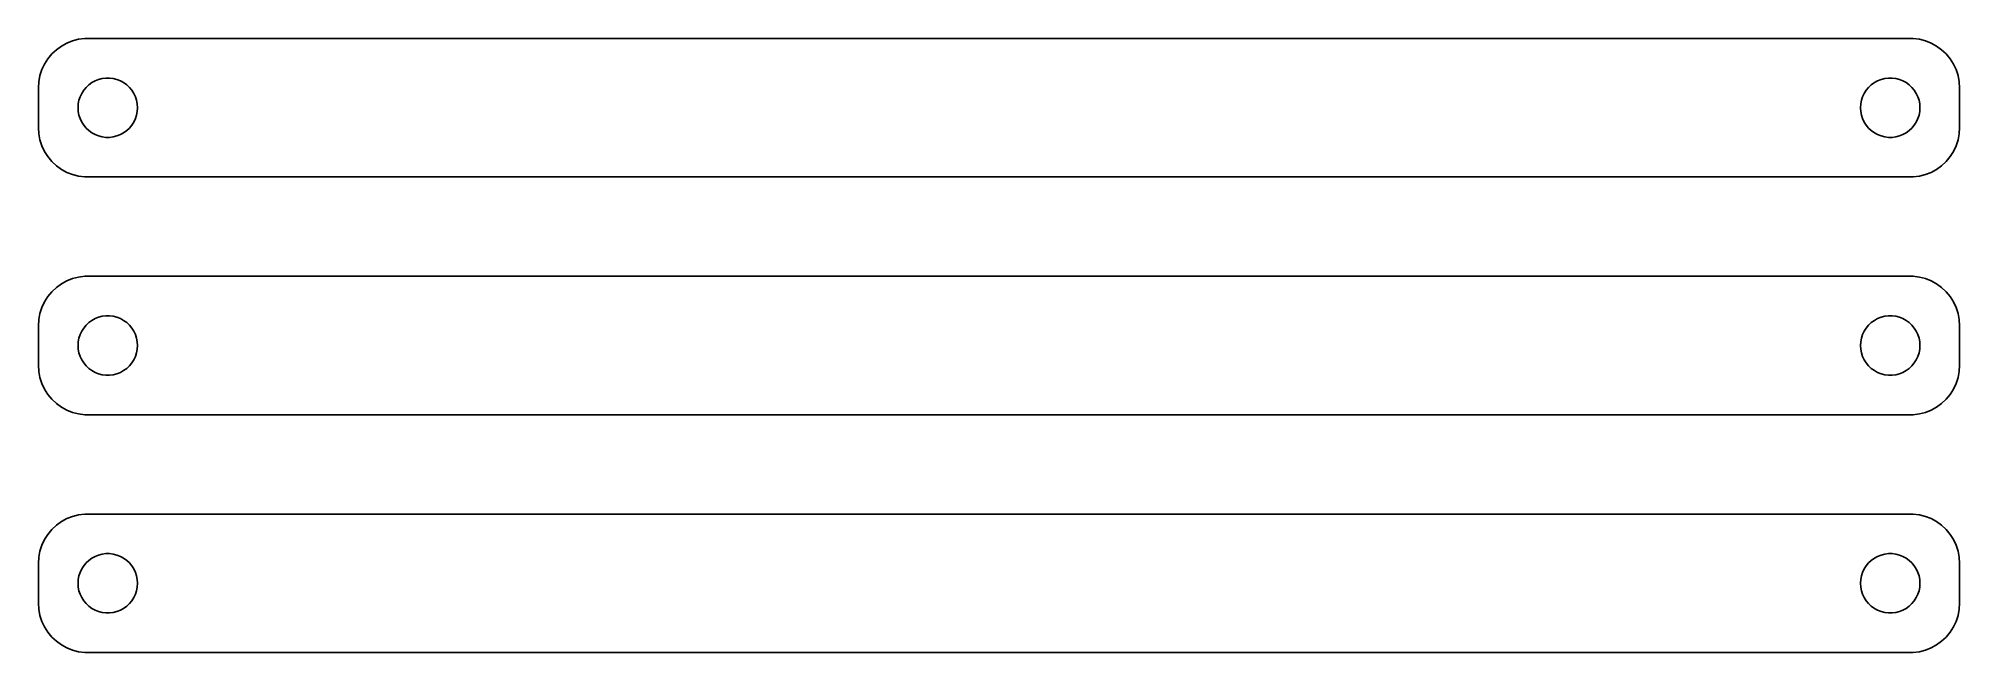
# Model space of a CAD drawing. Header units: metres. Extents: x -97 to 97, y 41 to 103.
import ezdxf

# ---------------------------------------------------------------- set-up
doc = ezdxf.new("R2010")
doc.units = ezdxf.units.M

msp = doc.modelspace()

# ---------------------------------------------------------------- linework, layer by layer
for p, q in [((-92.9369, 102.911), (-93.5451, 102.755)), ((-92.3139, 102.99), (-92.9369, 102.911)), ((92.3139, 102.99), (-92.3139, 102.99)), ((92.9369, 102.911), (92.3139, 102.99)), ((93.5451, 102.755), (92.9369, 102.911)), ((-96.0451, 100.939), (-96.3815, 100.409)), ((-95.6448, 101.423), (-96.0451, 100.939)), ((-95.1871, 101.853), (-95.6448, 101.423)), ((-94.6791, 102.222), (-95.1871, 101.853)), ((-94.1289, 102.524), (-94.6791, 102.222)), ((-93.5451, 102.755), (-94.1289, 102.524)), ((94.1289, 102.524), (93.5451, 102.755)), ((94.6791, 102.222), (94.1289, 102.524)), ((95.1871, 101.853), (94.6791, 102.222)), ((95.6448, 101.423), (95.1871, 101.853)), ((96.0451, 100.939), (95.6448, 101.423)), ((96.3815, 100.409), (96.0451, 100.939)), ((-96.8429, 99.2434), (-96.9606, 98.6267)), ((-96.6489, 99.8406), (-96.8429, 99.2434)), ((-96.3815, 100.409), (-96.6489, 99.8406)), ((-90.927, 98.8532), (-90.5621, 98.9469)), ((-90.5621, 98.9469), (-90.1884, 98.9941)), ((-90.1884, 98.9941), (-89.8116, 98.9941)), ((-89.8116, 98.9941), (-89.4379, 98.9469)), ((-89.4379, 98.9469), (-89.073, 98.8532)), ((89.073, 98.8532), (89.4379, 98.9469)), ((89.4379, 98.9469), (89.8116, 98.9941)), ((89.8116, 98.9941), (90.1884, 98.9941)), ((90.1884, 98.9941), (90.5621, 98.9469)), ((90.5621, 98.9469), (90.927, 98.8532)), ((96.6489, 99.8406), (96.3815, 100.409)), ((96.8429, 99.2434), (96.6489, 99.8406)), ((96.9606, 98.6267), (96.8429, 99.2434)), ((-96.9606, 98.6267), (-97, 98)), ((-97, 98), (-97, 94)), ((-92.9057, 96.7461), (-92.7893, 97.1044)), ((-92.7893, 97.1044), (-92.6289, 97.4453)), ((-92.6289, 97.4453), (-92.427, 97.7634)), ((-92.427, 97.7634), (-92.1869, 98.0536)), ((-92.1869, 98.0536), (-91.9123, 98.3115)), ((-91.9123, 98.3115), (-91.6075, 98.533)), ((-91.6075, 98.533), (-91.2773, 98.7145)), ((-91.2773, 98.7145), (-90.927, 98.8532)), ((-89.073, 98.8532), (-88.7227, 98.7145)), ((-88.7227, 98.7145), (-88.3925, 98.533)), ((-88.3925, 98.533), (-88.0877, 98.3115)), ((-88.0877, 98.3115), (-87.8131, 98.0536)), ((-87.8131, 98.0536), (-87.573, 97.7634)), ((-87.573, 97.7634), (-87.3711, 97.4453)), ((-87.3711, 97.4453), (-87.2107, 97.1044)), ((-87.2107, 97.1044), (-87.0943, 96.7461)), ((87.0943, 96.7461), (87.2107, 97.1044)), ((87.2107, 97.1044), (87.3711, 97.4453)), ((87.3711, 97.4453), (87.573, 97.7634)), ((87.573, 97.7634), (87.8131, 98.0536)), ((87.8131, 98.0536), (88.0877, 98.3115)), ((88.0877, 98.3115), (88.3925, 98.533)), ((88.3925, 98.533), (88.7227, 98.7145)), ((88.7227, 98.7145), (89.073, 98.8532)), ((90.927, 98.8532), (91.2773, 98.7145)), ((91.2773, 98.7145), (91.6075, 98.533)), ((91.6075, 98.533), (91.9123, 98.3115)), ((91.9123, 98.3115), (92.1869, 98.0536)), ((92.1869, 98.0536), (92.427, 97.7634)), ((92.427, 97.7634), (92.6289, 97.4453)), ((92.6289, 97.4453), (92.7893, 97.1044)), ((92.7893, 97.1044), (92.9057, 96.7461)), ((97, 98), (96.9606, 98.6267)), ((97, 94), (97, 98)), ((-93, 96), (-92.9763, 96.376)), ((-92.9763, 95.624), (-93, 96)), ((-92.9763, 96.376), (-92.9057, 96.7461)), ((-92.9057, 95.2539), (-92.9763, 95.624)), ((-92.7893, 94.8956), (-92.9057, 95.2539)), ((-87.0943, 95.2539), (-87.2107, 94.8956)), ((-87.0943, 96.7461), (-87.0237, 96.376)), ((-87.0237, 95.624), (-87.0943, 95.2539)), ((-87.0237, 96.376), (-87, 96)), ((-87, 96), (-87.0237, 95.624)), ((87, 96), (87.0237, 96.376)), ((87.0237, 95.624), (87, 96)), ((87.0237, 96.376), (87.0943, 96.7461)), ((87.0943, 95.2539), (87.0237, 95.624)), ((87.2107, 94.8956), (87.0943, 95.2539)), ((92.9057, 95.2539), (92.7893, 94.8956)), ((92.9057, 96.7461), (92.9763, 96.376)), ((92.9763, 95.624), (92.9057, 95.2539)), ((92.9763, 96.376), (93, 96)), ((93, 96), (92.9763, 95.624)), ((-97, 94), (-96.9606, 93.3733)), ((-96.9606, 93.3733), (-96.8429, 92.7566)), ((-92.6289, 94.5547), (-92.7893, 94.8956)), ((-92.427, 94.2366), (-92.6289, 94.5547)), ((-92.1869, 93.9464), (-92.427, 94.2366)), ((-91.9123, 93.6885), (-92.1869, 93.9464)), ((-91.6075, 93.467), (-91.9123, 93.6885)), ((-91.2773, 93.2855), (-91.6075, 93.467)), ((-90.927, 93.1468), (-91.2773, 93.2855)), ((-90.5621, 93.0531), (-90.927, 93.1468)), ((-89.073, 93.1468), (-89.4379, 93.0531)), ((-88.7227, 93.2855), (-89.073, 93.1468)), ((-88.3925, 93.467), (-88.7227, 93.2855)), ((-88.0877, 93.6885), (-88.3925, 93.467)), ((-87.8131, 93.9464), (-88.0877, 93.6885)), ((-87.573, 94.2366), (-87.8131, 93.9464)), ((-87.3711, 94.5547), (-87.573, 94.2366)), ((-87.2107, 94.8956), (-87.3711, 94.5547)), ((87.3711, 94.5547), (87.2107, 94.8956)), ((87.573, 94.2366), (87.3711, 94.5547)), ((87.8131, 93.9464), (87.573, 94.2366)), ((88.0877, 93.6885), (87.8131, 93.9464)), ((88.3925, 93.467), (88.0877, 93.6885)), ((88.7227, 93.2855), (88.3925, 93.467)), ((89.073, 93.1468), (88.7227, 93.2855)), ((89.4379, 93.0531), (89.073, 93.1468)), ((90.927, 93.1468), (90.5621, 93.0531)), ((91.2773, 93.2855), (90.927, 93.1468)), ((91.6075, 93.467), (91.2773, 93.2855)), ((91.9123, 93.6885), (91.6075, 93.467)), ((92.1869, 93.9464), (91.9123, 93.6885)), ((92.427, 94.2366), (92.1869, 93.9464)), ((92.6289, 94.5547), (92.427, 94.2366)), ((92.7893, 94.8956), (92.6289, 94.5547)), ((96.8429, 92.7566), (96.9606, 93.3733)), ((96.9606, 93.3733), (97, 94)), ((-96.8429, 92.7566), (-96.6489, 92.1594)), ((-96.6489, 92.1594), (-96.3815, 91.5912)), ((-96.3815, 91.5912), (-96.0451, 91.0611)), ((-90.1884, 93.0059), (-90.5621, 93.0531)), ((-89.8116, 93.0059), (-90.1884, 93.0059)), ((-89.4379, 93.0531), (-89.8116, 93.0059)), ((89.8116, 93.0059), (89.4379, 93.0531)), ((90.1884, 93.0059), (89.8116, 93.0059)), ((90.5621, 93.0531), (90.1884, 93.0059)), ((96.0451, 91.0611), (96.3815, 91.5912)), ((96.3815, 91.5912), (96.6489, 92.1594)), ((96.6489, 92.1594), (96.8429, 92.7566)), ((-96.0451, 91.0611), (-95.6448, 90.5773)), ((-95.6448, 90.5773), (-95.1871, 90.1474)), ((-95.1871, 90.1474), (-94.6791, 89.7784)), ((-94.6791, 89.7784), (-94.1289, 89.4759)), ((-94.1289, 89.4759), (-93.5451, 89.2447)), ((-93.5451, 89.2447), (-92.9369, 89.0886)), ((92.9369, 89.0886), (93.5451, 89.2447)), ((93.5451, 89.2447), (94.1289, 89.4759)), ((94.1289, 89.4759), (94.6791, 89.7784)), ((94.6791, 89.7784), (95.1871, 90.1474)), ((95.1871, 90.1474), (95.6448, 90.5773)), ((95.6448, 90.5773), (96.0451, 91.0611)), ((-92.9369, 89.0886), (-92.3139, 89.0099)), ((-92.3139, 89.0099), (92.3139, 89.0099)), ((92.3139, 89.0099), (92.9369, 89.0886)), ((-95.1871, 77.8526), (-95.6448, 77.4227)), ((-94.6791, 78.2216), (-95.1871, 77.8526)), ((-94.1289, 78.5241), (-94.6791, 78.2216)), ((-93.5451, 78.7553), (-94.1289, 78.5241)), ((-92.9369, 78.9114), (-93.5451, 78.7553)), ((-92.3139, 78.9901), (-92.9369, 78.9114)), ((92.3139, 78.9901), (-92.3139, 78.9901)), ((92.9369, 78.9114), (92.3139, 78.9901)), ((93.5451, 78.7553), (92.9369, 78.9114)), ((94.1289, 78.5241), (93.5451, 78.7553)), ((94.6791, 78.2216), (94.1289, 78.5241)), ((95.1871, 77.8526), (94.6791, 78.2216)), ((95.6448, 77.4227), (95.1871, 77.8526)), ((-96.6489, 75.8406), (-96.8429, 75.2434)), ((-96.3815, 76.4088), (-96.6489, 75.8406)), ((-96.0451, 76.9389), (-96.3815, 76.4088)), ((-95.6448, 77.4227), (-96.0451, 76.9389)), ((96.0451, 76.9389), (95.6448, 77.4227)), ((96.3815, 76.4088), (96.0451, 76.9389)), ((96.6489, 75.8406), (96.3815, 76.4088)), ((96.8429, 75.2434), (96.6489, 75.8406)), ((-96.9606, 74.6267), (-97, 74)), ((-97, 74), (-97, 70)), ((-96.8429, 75.2434), (-96.9606, 74.6267)), ((-92.6289, 73.4453), (-92.427, 73.7634)), ((-92.427, 73.7634), (-92.1869, 74.0536)), ((-92.1869, 74.0536), (-91.9123, 74.3115)), ((-91.9123, 74.3115), (-91.6075, 74.533)), ((-91.6075, 74.533), (-91.2773, 74.7145)), ((-91.2773, 74.7145), (-90.927, 74.8532)), ((-90.927, 74.8532), (-90.5621, 74.9469)), ((-90.5621, 74.9469), (-90.1884, 74.9941)), ((-90.1884, 74.9941), (-89.8116, 74.9941)), ((-89.8116, 74.9941), (-89.4379, 74.9469)), ((-89.4379, 74.9469), (-89.073, 74.8532)), ((-89.073, 74.8532), (-88.7227, 74.7145)), ((-88.7227, 74.7145), (-88.3925, 74.533)), ((-88.3925, 74.533), (-88.0877, 74.3115)), ((-88.0877, 74.3115), (-87.8131, 74.0536)), ((-87.8131, 74.0536), (-87.573, 73.7634)), ((-87.573, 73.7634), (-87.3711, 73.4453)), ((87.3711, 73.4453), (87.573, 73.7634)), ((87.573, 73.7634), (87.8131, 74.0536)), ((87.8131, 74.0536), (88.0877, 74.3115)), ((88.0877, 74.3115), (88.3925, 74.533)), ((88.3925, 74.533), (88.7227, 74.7145)), ((88.7227, 74.7145), (89.073, 74.8532)), ((89.073, 74.8532), (89.4379, 74.9469)), ((89.4379, 74.9469), (89.8116, 74.9941)), ((89.8116, 74.9941), (90.1884, 74.9941)), ((90.1884, 74.9941), (90.5621, 74.9469)), ((90.5621, 74.9469), (90.927, 74.8532)), ((90.927, 74.8532), (91.2773, 74.7145)), ((91.2773, 74.7145), (91.6075, 74.533)), ((91.6075, 74.533), (91.9123, 74.3115)), ((91.9123, 74.3115), (92.1869, 74.0536)), ((92.1869, 74.0536), (92.427, 73.7634)), ((92.427, 73.7634), (92.6289, 73.4453)), ((96.9606, 74.6267), (96.8429, 75.2434)), ((97, 74), (96.9606, 74.6267)), ((97, 70), (97, 74)), ((-93, 72), (-92.9763, 72.376)), ((-92.9763, 71.624), (-93, 72)), ((-92.9763, 72.376), (-92.9057, 72.7461)), ((-92.9057, 72.7461), (-92.7893, 73.1044)), ((-92.7893, 73.1044), (-92.6289, 73.4453)), ((-87.3711, 73.4453), (-87.2107, 73.1044)), ((-87.2107, 73.1044), (-87.0943, 72.7461)), ((-87.0943, 72.7461), (-87.0237, 72.376)), ((-87.0237, 72.376), (-87, 72)), ((-87, 72), (-87.0237, 71.624)), ((87, 72), (87.0237, 72.376)), ((87.0237, 71.624), (87, 72)), ((87.0237, 72.376), (87.0943, 72.7461)), ((87.0943, 72.7461), (87.2107, 73.1044)), ((87.2107, 73.1044), (87.3711, 73.4453)), ((92.6289, 73.4453), (92.7893, 73.1044)), ((92.7893, 73.1044), (92.9057, 72.7461)), ((92.9057, 72.7461), (92.9763, 72.376)), ((92.9763, 72.376), (93, 72)), ((93, 72), (92.9763, 71.624)), ((-97, 70), (-96.9606, 69.3733)), ((-92.9057, 71.2539), (-92.9763, 71.624)), ((-92.7893, 70.8956), (-92.9057, 71.2539)), ((-92.6289, 70.5547), (-92.7893, 70.8956)), ((-92.427, 70.2366), (-92.6289, 70.5547)), ((-92.1869, 69.9464), (-92.427, 70.2366)), ((-91.9123, 69.6885), (-92.1869, 69.9464)), ((-87.8131, 69.9464), (-88.0877, 69.6885)), ((-87.573, 70.2366), (-87.8131, 69.9464)), ((-87.3711, 70.5547), (-87.573, 70.2366)), ((-87.2107, 70.8956), (-87.3711, 70.5547)), ((-87.0943, 71.2539), (-87.2107, 70.8956)), ((-87.0237, 71.624), (-87.0943, 71.2539)), ((87.0943, 71.2539), (87.0237, 71.624)), ((87.2107, 70.8956), (87.0943, 71.2539)), ((87.3711, 70.5547), (87.2107, 70.8956)), ((87.573, 70.2366), (87.3711, 70.5547)), ((87.8131, 69.9464), (87.573, 70.2366)), ((88.0877, 69.6885), (87.8131, 69.9464)), ((92.1869, 69.9464), (91.9123, 69.6885)), ((92.427, 70.2366), (92.1869, 69.9464)), ((92.6289, 70.5547), (92.427, 70.2366)), ((92.7893, 70.8956), (92.6289, 70.5547)), ((92.9057, 71.2539), (92.7893, 70.8956)), ((92.9763, 71.624), (92.9057, 71.2539)), ((96.9606, 69.3733), (97, 70)), ((-96.9606, 69.3733), (-96.8429, 68.7566)), ((-96.8429, 68.7566), (-96.6489, 68.1594)), ((-96.6489, 68.1594), (-96.3815, 67.5912)), ((-91.6075, 69.467), (-91.9123, 69.6885)), ((-91.2773, 69.2855), (-91.6075, 69.467)), ((-90.927, 69.1468), (-91.2773, 69.2855)), ((-90.5621, 69.0531), (-90.927, 69.1468)), ((-90.1884, 69.0059), (-90.5621, 69.0531)), ((-89.8116, 69.0059), (-90.1884, 69.0059)), ((-89.4379, 69.0531), (-89.8116, 69.0059)), ((-89.073, 69.1468), (-89.4379, 69.0531)), ((-88.7227, 69.2855), (-89.073, 69.1468)), ((-88.3925, 69.467), (-88.7227, 69.2855)), ((-88.0877, 69.6885), (-88.3925, 69.467)), ((88.3925, 69.467), (88.0877, 69.6885)), ((88.7227, 69.2855), (88.3925, 69.467)), ((89.073, 69.1468), (88.7227, 69.2855)), ((89.4379, 69.0531), (89.073, 69.1468)), ((89.8116, 69.0059), (89.4379, 69.0531)), ((90.1884, 69.0059), (89.8116, 69.0059)), ((90.5621, 69.0531), (90.1884, 69.0059)), ((90.927, 69.1468), (90.5621, 69.0531)), ((91.2773, 69.2855), (90.927, 69.1468)), ((91.6075, 69.467), (91.2773, 69.2855)), ((91.9123, 69.6885), (91.6075, 69.467)), ((96.3815, 67.5912), (96.6489, 68.1594)), ((96.6489, 68.1594), (96.8429, 68.7566)), ((96.8429, 68.7566), (96.9606, 69.3733)), ((-96.3815, 67.5912), (-96.0451, 67.0611)), ((-96.0451, 67.0611), (-95.6448, 66.5773)), ((-95.6448, 66.5773), (-95.1871, 66.1474)), ((-95.1871, 66.1474), (-94.6791, 65.7784)), ((94.6791, 65.7784), (95.1871, 66.1474)), ((95.1871, 66.1474), (95.6448, 66.5773)), ((95.6448, 66.5773), (96.0451, 67.0611)), ((96.0451, 67.0611), (96.3815, 67.5912)), ((-94.6791, 65.7784), (-94.1289, 65.4759)), ((-94.1289, 65.4759), (-93.5451, 65.2447)), ((-93.5451, 65.2447), (-92.9369, 65.0886)), ((-92.9369, 65.0886), (-92.3139, 65.0099)), ((-92.3139, 65.0099), (92.3139, 65.0099)), ((92.3139, 65.0099), (92.9369, 65.0886)), ((92.9369, 65.0886), (93.5451, 65.2447)), ((93.5451, 65.2447), (94.1289, 65.4759)), ((94.1289, 65.4759), (94.6791, 65.7784)), ((-94.1289, 54.5241), (-94.6791, 54.2216)), ((-93.5451, 54.7553), (-94.1289, 54.5241)), ((-92.9369, 54.9114), (-93.5451, 54.7553)), ((-92.3139, 54.9901), (-92.9369, 54.9114)), ((92.3139, 54.9901), (-92.3139, 54.9901)), ((92.9369, 54.9114), (92.3139, 54.9901)), ((93.5451, 54.7553), (92.9369, 54.9114)), ((94.1289, 54.5241), (93.5451, 54.7553)), ((94.6791, 54.2216), (94.1289, 54.5241)), ((-96.3815, 52.4088), (-96.6489, 51.8406)), ((-96.0451, 52.9389), (-96.3815, 52.4088)), ((-95.6448, 53.4227), (-96.0451, 52.9389)), ((-95.1871, 53.8526), (-95.6448, 53.4227)), ((-94.6791, 54.2216), (-95.1871, 53.8526)), ((95.1871, 53.8526), (94.6791, 54.2216)), ((95.6448, 53.4227), (95.1871, 53.8526)), ((96.0451, 52.9389), (95.6448, 53.4227)), ((96.3815, 52.4088), (96.0451, 52.9389)), ((96.6489, 51.8406), (96.3815, 52.4088)), ((-96.9606, 50.6267), (-97, 50)), ((-96.8429, 51.2434), (-96.9606, 50.6267)), ((-96.6489, 51.8406), (-96.8429, 51.2434)), ((-91.9123, 50.3115), (-91.6075, 50.533)), ((-91.6075, 50.533), (-91.2773, 50.7145)), ((-91.2773, 50.7145), (-90.927, 50.8532)), ((-90.927, 50.8532), (-90.5621, 50.9469)), ((-90.5621, 50.9469), (-90.1884, 50.9941)), ((-90.1884, 50.9941), (-89.8116, 50.9941)), ((-89.8116, 50.9941), (-89.4379, 50.9469)), ((-89.4379, 50.9469), (-89.073, 50.8532)), ((-89.073, 50.8532), (-88.7227, 50.7145)), ((-88.7227, 50.7145), (-88.3925, 50.533)), ((-88.3925, 50.533), (-88.0877, 50.3115)), ((88.0877, 50.3115), (88.3925, 50.533)), ((88.3925, 50.533), (88.7227, 50.7145)), ((88.7227, 50.7145), (89.073, 50.8532)), ((89.073, 50.8532), (89.4379, 50.9469)), ((89.4379, 50.9469), (89.8116, 50.9941)), ((89.8116, 50.9941), (90.1884, 50.9941)), ((90.1884, 50.9941), (90.5621, 50.9469)), ((90.5621, 50.9469), (90.927, 50.8532)), ((90.927, 50.8532), (91.2773, 50.7145)), ((91.2773, 50.7145), (91.6075, 50.533)), ((91.6075, 50.533), (91.9123, 50.3115)), ((96.8429, 51.2434), (96.6489, 51.8406)), ((96.9606, 50.6267), (96.8429, 51.2434)), ((97, 50), (96.9606, 50.6267)), ((-97, 50), (-97, 46)), ((-92.9763, 48.376), (-92.9057, 48.7461)), ((-92.9057, 48.7461), (-92.7893, 49.1044)), ((-92.7893, 49.1044), (-92.6289, 49.4453)), ((-92.6289, 49.4453), (-92.427, 49.7634)), ((-92.427, 49.7634), (-92.1869, 50.0536)), ((-92.1869, 50.0536), (-91.9123, 50.3115)), ((-88.0877, 50.3115), (-87.8131, 50.0536)), ((-87.8131, 50.0536), (-87.573, 49.7634)), ((-87.573, 49.7634), (-87.3711, 49.4453)), ((-87.3711, 49.4453), (-87.2107, 49.1044)), ((-87.2107, 49.1044), (-87.0943, 48.7461)), ((-87.0943, 48.7461), (-87.0237, 48.376)), ((87.0237, 48.376), (87.0943, 48.7461)), ((87.0943, 48.7461), (87.2107, 49.1044)), ((87.2107, 49.1044), (87.3711, 49.4453)), ((87.3711, 49.4453), (87.573, 49.7634)), ((87.573, 49.7634), (87.8131, 50.0536)), ((87.8131, 50.0536), (88.0877, 50.3115)), ((91.9123, 50.3115), (92.1869, 50.0536)), ((92.1869, 50.0536), (92.427, 49.7634)), ((92.427, 49.7634), (92.6289, 49.4453)), ((92.6289, 49.4453), (92.7893, 49.1044)), ((92.7893, 49.1044), (92.9057, 48.7461)), ((92.9057, 48.7461), (92.9763, 48.376)), ((97, 46), (97, 50)), ((-93, 48), (-92.9763, 48.376)), ((-92.9763, 47.624), (-93, 48)), ((-92.9057, 47.2539), (-92.9763, 47.624)), ((-92.7893, 46.8956), (-92.9057, 47.2539)), ((-92.6289, 46.5547), (-92.7893, 46.8956)), ((-87.2107, 46.8956), (-87.3711, 46.5547)), ((-87.0943, 47.2539), (-87.2107, 46.8956)), ((-87.0237, 47.624), (-87.0943, 47.2539)), ((-87.0237, 48.376), (-87, 48)), ((-87, 48), (-87.0237, 47.624)), ((87, 48), (87.0237, 48.376)), ((87.0237, 47.624), (87, 48)), ((87.0943, 47.2539), (87.0237, 47.624)), ((87.2107, 46.8956), (87.0943, 47.2539)), ((87.3711, 46.5547), (87.2107, 46.8956)), ((92.7893, 46.8956), (92.6289, 46.5547)), ((92.9057, 47.2539), (92.7893, 46.8956)), ((92.9763, 47.624), (92.9057, 47.2539)), ((92.9763, 48.376), (93, 48)), ((93, 48), (92.9763, 47.624)), ((-97, 46), (-96.9606, 45.3733)), ((-96.9606, 45.3733), (-96.8429, 44.7566)), ((-96.8429, 44.7566), (-96.6489, 44.1594)), ((-92.427, 46.2366), (-92.6289, 46.5547)), ((-92.1869, 45.9464), (-92.427, 46.2366)), ((-91.9123, 45.6885), (-92.1869, 45.9464)), ((-91.6075, 45.467), (-91.9123, 45.6885)), ((-91.2773, 45.2855), (-91.6075, 45.467)), ((-90.927, 45.1468), (-91.2773, 45.2855)), ((-90.5621, 45.0531), (-90.927, 45.1468)), ((-90.1884, 45.0059), (-90.5621, 45.0531)), ((-89.8116, 45.0059), (-90.1884, 45.0059)), ((-89.4379, 45.0531), (-89.8116, 45.0059)), ((-89.073, 45.1468), (-89.4379, 45.0531)), ((-88.7227, 45.2855), (-89.073, 45.1468)), ((-88.3925, 45.467), (-88.7227, 45.2855)), ((-88.0877, 45.6885), (-88.3925, 45.467)), ((-87.8131, 45.9464), (-88.0877, 45.6885)), ((-87.573, 46.2366), (-87.8131, 45.9464)), ((-87.3711, 46.5547), (-87.573, 46.2366)), ((87.573, 46.2366), (87.3711, 46.5547)), ((87.8131, 45.9464), (87.573, 46.2366)), ((88.0877, 45.6885), (87.8131, 45.9464)), ((88.3925, 45.467), (88.0877, 45.6885)), ((88.7227, 45.2855), (88.3925, 45.467)), ((89.073, 45.1468), (88.7227, 45.2855)), ((89.4379, 45.0531), (89.073, 45.1468)), ((89.8116, 45.0059), (89.4379, 45.0531)), ((90.1884, 45.0059), (89.8116, 45.0059)), ((90.5621, 45.0531), (90.1884, 45.0059)), ((90.927, 45.1468), (90.5621, 45.0531)), ((91.2773, 45.2855), (90.927, 45.1468)), ((91.6075, 45.467), (91.2773, 45.2855)), ((91.9123, 45.6885), (91.6075, 45.467)), ((92.1869, 45.9464), (91.9123, 45.6885)), ((92.427, 46.2366), (92.1869, 45.9464)), ((92.6289, 46.5547), (92.427, 46.2366)), ((96.6489, 44.1594), (96.8429, 44.7566)), ((96.8429, 44.7566), (96.9606, 45.3733)), ((96.9606, 45.3733), (97, 46)), ((-96.6489, 44.1594), (-96.3815, 43.5912)), ((-96.3815, 43.5912), (-96.0451, 43.0611)), ((-96.0451, 43.0611), (-95.6448, 42.5773)), ((95.6448, 42.5773), (96.0451, 43.0611)), ((96.0451, 43.0611), (96.3815, 43.5912)), ((96.3815, 43.5912), (96.6489, 44.1594)), ((-95.6448, 42.5773), (-95.1871, 42.1474)), ((-95.1871, 42.1474), (-94.6791, 41.7784)), ((-94.6791, 41.7784), (-94.1289, 41.4759)), ((-94.1289, 41.4759), (-93.5451, 41.2447)), ((-93.5451, 41.2447), (-92.9369, 41.0886)), ((-92.9369, 41.0886), (-92.3139, 41.0099)), ((-92.3139, 41.0099), (92.3139, 41.0099)), ((92.3139, 41.0099), (92.9369, 41.0886)), ((92.9369, 41.0886), (93.5451, 41.2447)), ((93.5451, 41.2447), (94.1289, 41.4759)), ((94.1289, 41.4759), (94.6791, 41.7784)), ((94.6791, 41.7784), (95.1871, 42.1474)), ((95.1871, 42.1474), (95.6448, 42.5773))]:
    msp.add_line(p, q)

doc.saveas('drawing.dxf')
